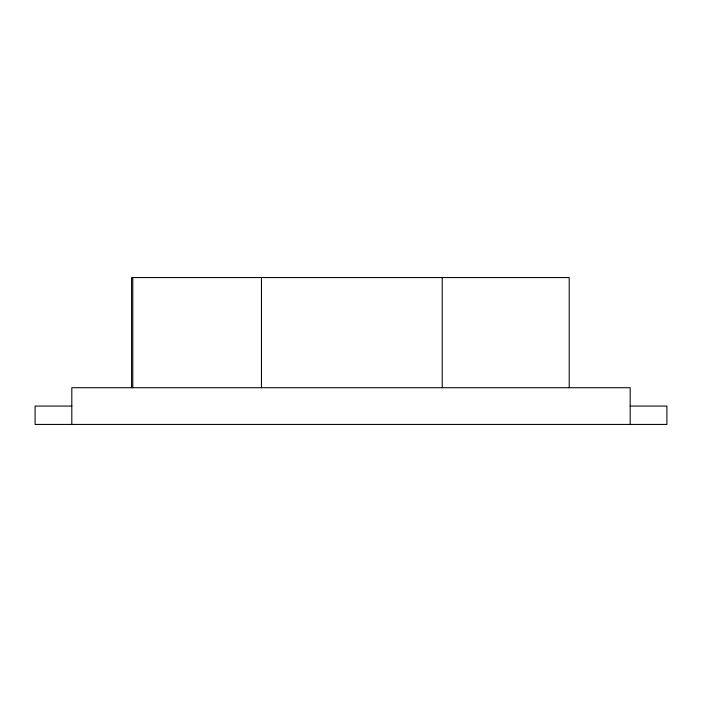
<?xml version="1.0" encoding="UTF-8"?>
<svg xmlns="http://www.w3.org/2000/svg" width="702" height="702" viewBox="0 0 702 702"><rect width="100%" height="100%" fill="white"/><g stroke="black" fill="none" stroke-linecap="round" stroke-linejoin="round"><path stroke-width="1.05" d="M71.815 406.072L35.1 406.072L35.1 424.429L666.9 424.429L666.9 406.072L630.185 406.072M630.185 424.429L630.185 387.715L71.815 387.715L71.815 424.429M569.199 387.715L569.199 277.571L131.581 277.571L131.581 387.715M442.234 277.571L442.234 387.715M261.46 277.571L261.46 387.715M132.783 277.571L132.783 387.715"/></g></svg>
